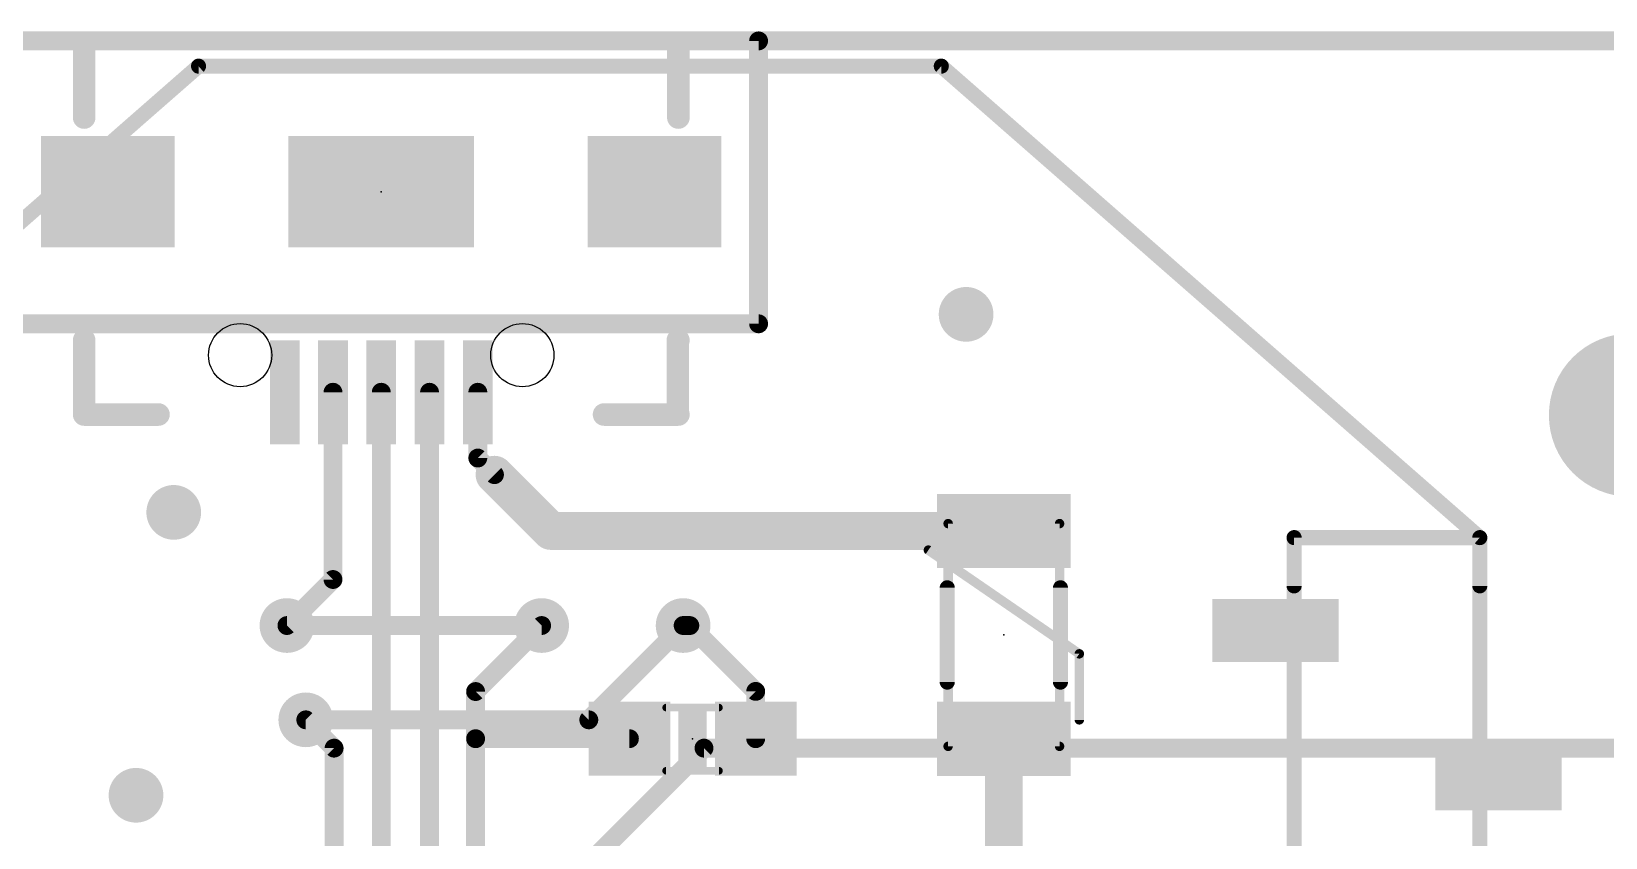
# Model space of a CAD drawing. Extents: x -12 to 110, y -16 to 66.
# Drawn here: x 46.09 to 67.28, y 40.07 to 50.93 of the extents above; entities that cross this region are included whole.
import ezdxf

# ---------------------------------------------------------------- set-up
doc = ezdxf.new("R2010")
doc.units = 0
for name, color, linetype in [('1', 12, 'CONTINUOUS'), ('16', 132, 'CONTINUOUS'), ('17', 110, 'CONTINUOUS'), ('18', 110, 'CONTINUOUS'), ('20', 53, 'CONTINUOUS'), ('21', 41, 'CONTINUOUS'), ('23', 53, 'CONTINUOUS'), ('51', 53, 'CONTINUOUS')]:
    doc.layers.add(name, color=color, linetype=linetype)

# ---------------------------------------------------------------- blocks, each defined once
blk = doc.blocks.new('RECT')
blk.add_solid([(-0.5, -0.5), (0.5, -0.5), (-0.5, 0.5), (0.5, 0.5)])
blk = doc.blocks.new('ROUNDP')
at = {"const_width": 0.5}
blk.add_lwpolyline([(0, -0.25, 1), (0, 0.25, 1), (0, -0.25)], format="xyb", dxfattribs=at)
blk = doc.blocks.new('ROUNDV')
at = {"const_width": 0.5}
blk.add_lwpolyline([(0, -0.25, 1), (0, 0.25, 1), (0, -0.25)], format="xyb", dxfattribs=at)

msp = doc.modelspace()

# ---------------------------------------------------------------- linework, layer by layer
at = {"layer": '1'}
for points, const_width in [([(0, 50.8), (101.6, 50.8)], 0.254), ([(45.72, 50.8), (55.88, 50.8)], 0.254), ([(55.88, 50.8), (55.88, 46.99)], 0.254), ([(55.88, 46.99), (45.72, 46.99)], 0.254), ([(50.15, 43.546), (50.15, 46.068)], 0.254), ([(50.8, 46.068), (50.8, 28.321)], 0.254), ([(51.45, 46.068), (51.45, 28.575)], 0.254), ([(52.1, 46.068), (52.1, 45.182)], 0.254), ([(52.1, 45.182), (52.324, 44.958)], 0.254), ([(52.324, 44.958), (53.083, 44.199)], 0.508), ([(53.083, 44.199), (59.182, 44.199)], 0.508), ([(49.53, 42.926), (50.15, 43.546)], 0.254), ([(52.959, 42.926), (52.07, 42.037)], 0.254), ([(54.9539, 42.926), (54.864, 42.926)], 0.254), ([(55.841, 42.0389), (54.9539, 42.926)], 0.254), ([(52.07, 42.037), (52.07, 41.402)], 0.254), ([(55.841, 41.402), (55.841, 42.0389)], 0.254), ([(49.784, 41.656), (50.165, 41.275)], 0.254), ([(59.182, 41.399), (59.182, 38.946)], 0.508), ([(50.165, 41.275), (50.165, 28.067)], 0.254), ([(54.141, 41.402), (52.07, 41.402)], 0.254), ([(52.07, 39.37), (52.07, 41.402)], 0.254)]:
    msp.add_lwpolyline(points, dxfattribs=dict(at, const_width=const_width))
for points, const_width in [([(55.9435, 50.8, 1), (55.8165, 50.8)], 0.127), ([(55.88, 50.7365, 1), (55.88, 50.8635)], 0.127), ([(55.8165, 46.99, 1), (55.9435, 46.99)], 0.127), ([(55.88, 46.9265, 1), (55.88, 47.0535)], 0.127), ([(50.2135, 46.068, 1), (50.0865, 46.068)], 0.127), ([(50.8635, 46.068, 1), (50.7365, 46.068)], 0.127), ([(51.5135, 46.068, 1), (51.3865, 46.068)], 0.127), ([(52.1635, 46.068, 1), (52.0365, 46.068)], 0.127), ([(52.1449, 45.2269, 1), (52.0551, 45.1371)], 0.127), ([(52.0365, 45.182, 1), (52.1635, 45.182)], 0.127), ([(52.4138, 45.0478, 1), (52.2342, 44.8682)], 0.254), ([(52.2791, 44.9131, 1), (52.3689, 45.0029)], 0.127), ([(53.083, 44.326, 1), (53.083, 44.072)], 0.254), ([(52.9932, 44.1092, 1), (53.1728, 44.2888)], 0.254), ([(59.182, 44.072, 1), (59.182, 44.326)], 0.254), ([(50.1949, 43.5011, 1), (50.1051, 43.5909)], 0.127), ([(50.0865, 43.546, 1), (50.2135, 43.546)], 0.127), ([(49.4851, 42.9709, 1), (49.5749, 42.8811)], 0.127), ([(53.0039, 42.8811, 1), (52.9141, 42.9709)], 0.127), ([(54.864, 42.9895, 1), (54.864, 42.8625)], 0.127), ([(54.9988, 42.9709, 1), (54.909, 42.8811)], 0.127), ([(54.9539, 42.8625, 1), (54.9539, 42.9895)], 0.127), ([(52.1335, 42.037, 1), (52.0065, 42.037)], 0.127), ([(52.0251, 42.0819, 1), (52.1149, 41.9921)], 0.127), ([(55.9045, 42.0389, 1), (55.7775, 42.0389)], 0.127), ([(55.7961, 41.994, 1), (55.8859, 42.0838)], 0.127), ([(49.8289, 41.7009, 1), (49.7391, 41.6111)], 0.127), ([(59.309, 41.399, 1), (59.055, 41.399)], 0.254), ([(50.2285, 41.275, 1), (50.1015, 41.275)], 0.127), ([(50.1201, 41.2301, 1), (50.2099, 41.3199)], 0.127), ([(52.07, 41.4655, 1), (52.07, 41.3385)], 0.127), ([(52.1335, 41.402, 1), (52.0065, 41.402)], 0.127), ([(52.0065, 41.402, 1), (52.1335, 41.402)], 0.127), ([(54.141, 41.3385, 1), (54.141, 41.4655)], 0.127), ([(55.7775, 41.402, 1), (55.9045, 41.402)], 0.127)]:
    msp.add_lwpolyline(points, format="xyb", dxfattribs=dict(at, const_width=const_width))
at = {"layer": '16', "const_width": 0.254}
for points in [[(0, 50.8), (101.6, 50.8)], [(45.72, 50.8), (55.88, 50.8)], [(55.88, 50.8), (55.88, 46.99)], [(55.88, 46.99), (45.72, 46.99)], [(52.959, 42.926), (49.53, 42.926)], [(54.864, 42.926), (53.594, 41.656)], [(53.594, 41.656), (49.784, 41.656)], [(55.145, 41.275), (53.34, 39.47)], [(75.946, 41.275), (55.145, 41.275)]]:
    msp.add_lwpolyline(points, dxfattribs=at)
at = {"layer": '16', "const_width": 0.127}
for points in [[(55.9435, 50.8, 1), (55.8165, 50.8)], [(55.88, 50.7365, 1), (55.88, 50.8635)], [(55.8165, 46.99, 1), (55.9435, 46.99)], [(55.88, 46.9265, 1), (55.88, 47.0535)], [(49.53, 42.9895, 1), (49.53, 42.8625)], [(52.959, 42.8625, 1), (52.959, 42.9895)], [(54.9089, 42.8811, 1), (54.8191, 42.9709)], [(49.784, 41.7195, 1), (49.784, 41.5925)], [(53.5491, 41.7009, 1), (53.6389, 41.6111)], [(53.594, 41.5925, 1), (53.594, 41.7195)], [(55.145, 41.3385, 1), (55.145, 41.2115)], [(55.1899, 41.2301, 1), (55.1001, 41.3199)]]:
    msp.add_lwpolyline(points, format="xyb", dxfattribs=at)
at = {"layer": '20', "const_width": 0.2032}
msp.add_lwpolyline([(95.25, 50.8), (6.35, 50.8)], dxfattribs=at)
at = {"layer": '20'}
for centre in [(48.9, 46.568), (52.7, 46.568)]:
    msp.add_circle(centre, 0.425, dxfattribs=at)
at = {"layer": '21'}
for points, const_width in [([(46.8, 49.768), (46.8, 50.768)], 0.3048), ([(54.8, 49.768), (54.8, 50.768)], 0.3048), ([(41.09, 44.11), (48.34, 50.46)], 0.2032), ([(48.34, 50.46), (58.34, 50.46)], 0.2032), ([(65.59, 44.11), (58.34, 50.46)], 0.2032), ([(46.8, 46.768), (46.8, 45.768)], 0.3048), ([(54.7929, 45.786), (54.7929, 46.768)], 0.3048), ([(54.7929, 46.768), (54.8, 46.768)], 0.3048), ([(46.8, 45.768), (47.8, 45.768)], 0.3048), ([(54.8, 45.768), (53.8, 45.768)], 0.3048), ([(65.59, 44.11), (63.09, 44.11)], 0.2032), ([(63.09, 44.11), (63.09, 43.46)], 0.2032), ([(65.59, 43.46), (65.59, 44.11)], 0.2032), ([(58.42, 42.164), (58.42, 43.434)], 0.2032), ([(59.944, 43.434), (59.944, 42.164)], 0.2032)]:
    msp.add_lwpolyline(points, dxfattribs=dict(at, const_width=const_width))
for points, const_width in [([(46.8762, 50.768, 1), (46.7238, 50.768)], 0.1524), ([(54.8762, 50.768, 1), (54.7238, 50.768)], 0.1524), ([(48.34, 50.5108, 1), (48.34, 50.4092)], 0.1016), ([(48.3735, 50.4218, 1), (48.3065, 50.4982)], 0.1016), ([(58.3735, 50.4982, 1), (58.3065, 50.4218)], 0.1016), ([(58.34, 50.4092, 1), (58.34, 50.5108)], 0.1016), ([(46.7238, 49.768, 1), (46.8762, 49.768)], 0.1524), ([(54.7238, 49.768, 1), (54.8762, 49.768)], 0.1524), ([(46.8762, 46.768, 1), (46.7238, 46.768)], 0.1524), ([(54.8691, 46.768, 1), (54.7167, 46.768)], 0.1524), ([(54.7929, 46.8442, 1), (54.7929, 46.6918)], 0.1524), ([(54.8, 46.6918, 1), (54.8, 46.8442)], 0.1524), ([(46.8, 45.8442, 1), (46.8, 45.6918)], 0.1524), ([(46.7238, 45.768, 1), (46.8762, 45.768)], 0.1524), ([(47.8, 45.6918, 1), (47.8, 45.8442)], 0.1524), ([(53.8, 45.8442, 1), (53.8, 45.6918)], 0.1524), ([(54.7167, 45.786, 1), (54.8691, 45.786)], 0.1524), ([(54.8, 45.6918, 1), (54.8, 45.8442)], 0.1524), ([(63.09, 44.1608, 1), (63.09, 44.0592)], 0.1016), ([(63.1408, 44.11, 1), (63.0392, 44.11)], 0.1016), ([(65.6408, 44.11, 1), (65.5392, 44.11)], 0.1016), ([(65.5565, 44.0718, 1), (65.6235, 44.1482)], 0.1016), ([(65.59, 44.0592, 1), (65.59, 44.1608)], 0.1016), ([(58.4708, 43.434, 1), (58.3692, 43.434)], 0.1016), ([(59.9948, 43.434, 1), (59.8932, 43.434)], 0.1016), ([(63.0392, 43.46, 1), (63.1408, 43.46)], 0.1016), ([(65.5392, 43.46, 1), (65.6408, 43.46)], 0.1016), ([(58.3692, 42.164, 1), (58.4708, 42.164)], 0.1016), ([(59.8932, 42.164, 1), (59.9948, 42.164)], 0.1016)]:
    msp.add_lwpolyline(points, format="xyb", dxfattribs=dict(at, const_width=const_width))
at = {"layer": '23'}
for p in [(50.8, 48.768), (59.182, 42.799), (54.991, 41.402)]:
    msp.add_point(p, dxfattribs=at)
at = {"layer": '51'}
for points, const_width in [([(58.432, 44.3308, 1), (58.432, 44.2672)], 0.0635), ([(58.4638, 44.299, 1), (58.4002, 44.299)], 0.0635), ([(59.9638, 44.299, 1), (59.9002, 44.299)], 0.0635), ([(59.932, 44.2672, 1), (59.932, 44.3308)], 0.0635), ([(63.1408, 44.11, 1), (63.0392, 44.11)], 0.1016), ([(63.09, 44.1608, 1), (63.09, 44.0592)], 0.1016), ([(65.6408, 44.11, 1), (65.5392, 44.11)], 0.1016), ([(65.59, 44.0592, 1), (65.59, 44.1608)], 0.1016), ([(58.184, 43.9682, 1), (58.148, 43.9158)], 0.0635), ([(60.2298, 42.545, 1), (60.1662, 42.545)], 0.0635), ([(60.18, 42.5188, 1), (60.216, 42.5712)], 0.0635), ([(54.635, 41.8464, 1), (54.635, 41.7956)], 0.0508), ([(55.347, 41.7956, 1), (55.347, 41.8464)], 0.0508), ([(60.1662, 41.656, 1), (60.2298, 41.656)], 0.0635), ([(58.432, 41.3308, 1), (58.432, 41.2672)], 0.0635), ([(58.4002, 41.299, 1), (58.4638, 41.299)], 0.0635), ([(59.9002, 41.299, 1), (59.9638, 41.299)], 0.0635), ([(59.932, 41.2672, 1), (59.932, 41.3308)], 0.0635), ([(54.635, 40.9954, 1), (54.635, 40.9446)], 0.0508), ([(55.347, 40.9446, 1), (55.347, 40.9954)], 0.0508)]:
    msp.add_lwpolyline(points, format="xyb", dxfattribs=dict(at, const_width=const_width))
for points, const_width in [([(58.432, 41.299), (58.432, 44.299)], 0.127), ([(58.432, 44.299), (59.932, 44.299)], 0.127), ([(59.932, 44.299), (59.932, 41.299)], 0.127), ([(63.09, 23.61), (63.09, 44.11)], 0.2032), ([(63.09, 44.11), (65.59, 44.11)], 0.2032), ([(65.59, 44.11), (65.59, 23.61)], 0.2032), ([(58.166, 43.942), (60.198, 42.545)], 0.127), ([(60.198, 42.545), (60.198, 41.656)], 0.127), ([(55.347, 41.821), (54.635, 41.821)], 0.1016), ([(59.932, 41.299), (58.432, 41.299)], 0.127), ([(55.347, 40.97), (54.635, 40.97)], 0.1016)]:
    msp.add_lwpolyline(points, dxfattribs=dict(at, const_width=const_width))

# ---------------------------------------------------------------- block references
at = {"layer": '1'}
for p, xscale, yscale, rotation in [((47.12, 48.768), 1.5, 1.8, 270), ((50.8, 48.768), 1.5, 2.5, 270), ((54.48, 48.768), 1.5, 1.8, 270), ((62.84, 42.86), 0.85, 1.7, 90), ((65.84, 40.86), 0.85, 1.7, 90)]:
    msp.add_blockref('RECT', p, dxfattribs=dict(at, xscale=xscale, yscale=yscale, rotation=rotation))
at = {"layer": '1', "xscale": 0.4, "yscale": 1.4}
for p in [(49.5, 46.068), (50.15, 46.068), (50.8, 46.068), (51.45, 46.068), (52.1, 46.068)]:
    msp.add_blockref('RECT', p, dxfattribs=at)
at = {"layer": '1', "yscale": 1.8, "rotation": 270}
for p in [(59.182, 44.199), (59.182, 41.399)]:
    msp.add_blockref('RECT', p, dxfattribs=at)
at = {"layer": '1', "xscale": 1.1, "rotation": 180}
for p in [(54.141, 41.402), (55.841, 41.402)]:
    msp.add_blockref('RECT', p, dxfattribs=at)
at = {"layer": '17', "xscale": 2.2, "yscale": 2.2, "rotation": 180}
msp.add_blockref('ROUNDP', (67.62, 45.76), dxfattribs=at)
msp.add_blockref('ROUNDP', (67.62, 45.76), dxfattribs=at)
at = {"layer": '18', "xscale": 0.7366, "yscale": 0.7366}
for p in [(47.117, 48.768), (47.117, 48.768), (50.8, 48.768), (50.8, 48.768), (54.4815, 48.768), (54.4815, 48.768), (58.674, 47.117), (58.674, 47.117), (48.006, 44.45), (48.006, 44.45), (49.53, 42.926), (49.53, 42.926), (52.959, 42.926), (52.959, 42.926), (54.864, 42.926), (54.864, 42.926), (49.784, 41.656), (49.784, 41.656), (47.498, 40.64), (47.498, 40.64)]:
    msp.add_blockref('ROUNDV', p, dxfattribs=at)
at = {"layer": '21', "xscale": 0.381, "yscale": 0.762, "rotation": 180}
msp.add_blockref('RECT', (54.991, 41.402), dxfattribs=at)
at = {"layer": '51', "xscale": 0.5001, "yscale": 0.95, "rotation": 180}
for p in [(54.4108, 41.3969), (55.5792, 41.3969)]:
    msp.add_blockref('RECT', p, dxfattribs=at)

doc.saveas('drawing.dxf')
